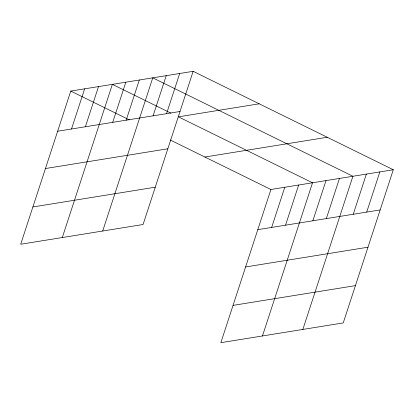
<?xml version="1.0" encoding="UTF-8"?>
<svg xmlns="http://www.w3.org/2000/svg" width="414" height="414" viewBox="0 0 414 414"><rect width="100%" height="100%" fill="white"/><g stroke="black" fill="none" stroke-linecap="round" stroke-linejoin="round"><path stroke-width="0.62" d="M193.147 71.322L70.768 91.075L20.7 244.25L143.084 224.502L193.147 71.322L393.3 169.75L343.232 322.925L220.853 342.678L270.916 189.498L393.3 169.75M71.508 128.997L84.637 88.834M85.377 126.762L98.506 86.598M62.312 237.538L112.375 84.358L170.894 113.136M112.712 122.347L125.84 82.184M126.172 120.179L139.301 80.011M102.698 231.017L152.761 77.842L352.914 176.266L302.846 329.446M153.097 115.832L166.226 75.669M166.557 113.659L179.686 73.495M271.662 227.426L284.785 187.257M285.531 225.185L298.66 185.022M262.46 335.961L312.529 182.781L178.429 116.836L259.2 103.805M312.86 220.776L325.989 180.613M326.325 218.602L339.454 178.439M353.251 214.255L366.374 174.092M366.711 212.082L379.84 171.919M57.639 131.238L180.023 111.485M45.447 168.534L167.83 148.781M204.868 157.02L327.251 137.267M32.892 206.959L155.271 187.206M257.787 229.661L380.171 209.914M245.6 266.958L367.984 247.205M233.041 305.382L355.424 285.634M70.768 91.075L129.287 119.848M170.273 140.004L270.916 189.498"/></g></svg>
